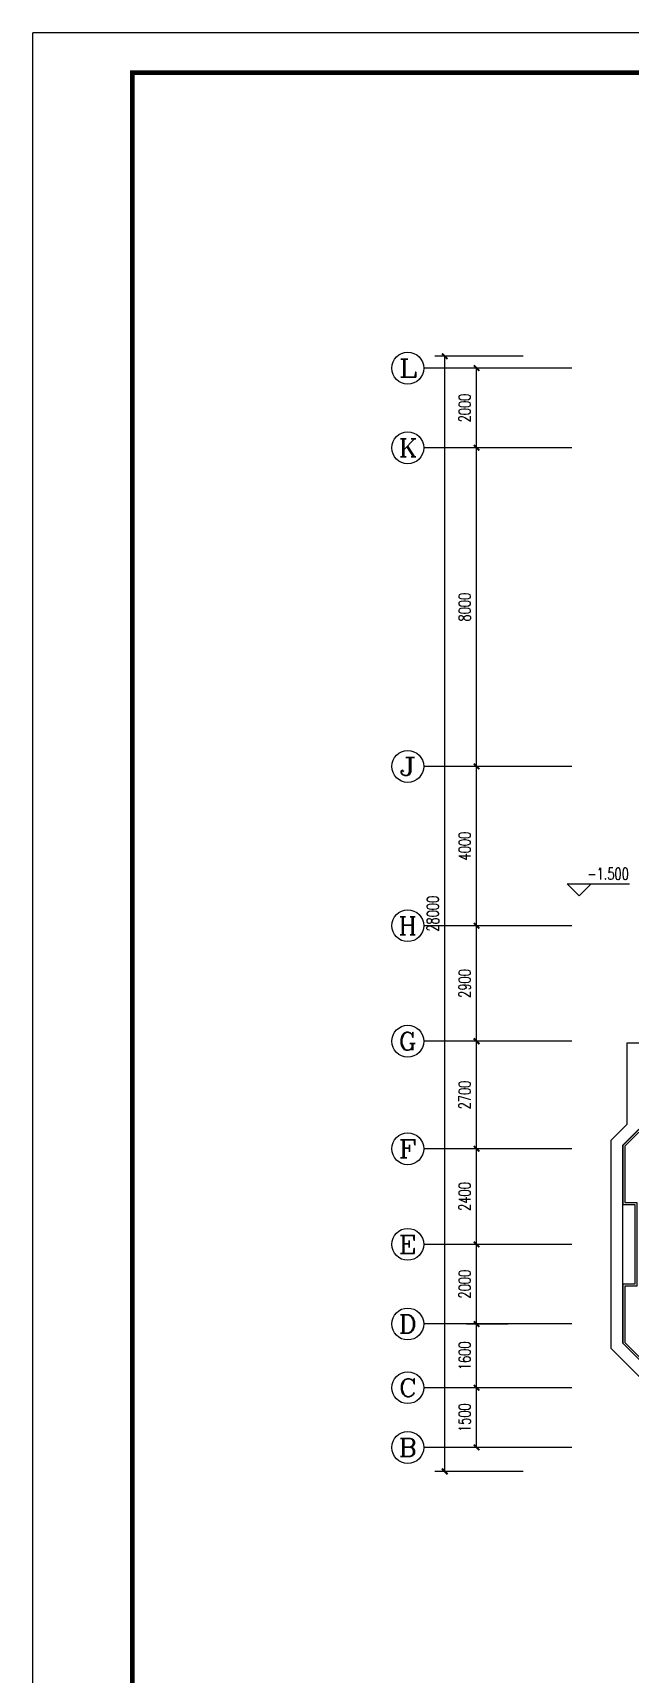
# Model space of a CAD drawing. Extents: x 190999 to 918899, y -200814 to 215286.
# Drawn here: x 190999 to 205994, y 114675 to 155886 of the extents above; entities that cross this region are included whole.
import ezdxf
from ezdxf.enums import TextEntityAlignment as Align

# ---------------------------------------------------------------- set-up
doc = ezdxf.new("R2010")
doc.units = 0
doc.header["$LTSCALE"] = 1000
doc.header["$MEASUREMENT"] = 0
doc.layers.get('Defpoints').update_dxf_attribs({"color": 1})
for name, color, linetype in [('A-外包装修', 250, 'Continuous'), ('AXIS', 3, 'Continuous'), ('AXIS_TEXT', 7, 'Continuous'), ('DIM_ELEV', 3, 'Continuous'), ('PUB_TEXT', 7, 'Continuous'), ('图框', 189, 'Continuous'), ('屋面排水', 4, 'Continuous')]:
    doc.layers.add(name, color=color, linetype=linetype)
doc.styles.add('_TCH_AXIS', font='COMPLEX', dxfattribs={"bigfont": 'GBCBIG'})
doc.styles.add('_TCH_DIM', font='SIMPLEX', dxfattribs={"bigfont": 'GBCBIG'})
doc.styles.add('COMPLEX', font='COMPLEX')
doc.styles.add('DIM_FONT', font='SIMPLEX', dxfattribs={"width": 0.7, "bigfont": 'GBCBIG'})
doc.dimstyles.new('DIMN', dxfattribs={"dimtxt": 300, "dimasz": 100, "dimexe": 250, "dimexo": 300, "dimgap": 150, "dimtad": 1, "dimdec": 0, "dimzin": 0, "dimdsep": 46, "dimtxsty": 'DIM_FONT', "dimblk": 'ARCHTICK', "dimcen": 0.09, "dimclrt": 7, "dimazin": 2, "dimtfac": 1, "dimtdec": 0, "dimtix": 1, "dimtmove": 2, "dimatfit": 3, "dimfxl": 0, "dimtolj": 1, "dimtzin": 0, "dimarcsym": 0})

# ---------------------------------------------------------------- blocks, each defined once
blk = doc.blocks.new('TJAD_TK_A0')
at = {"layer": '图框'}
for p in [(2162, 399.3), (973, -441.7)]:
    blk.add_line(p, (973, 399.3), dxfattribs=at)
at = {"layer": '图框', "const_width": 1.2}
blk.add_lwpolyline([(2152, -431.7), (2152, 389.3), (998, 389.3), (998, -431.7)], close=True, dxfattribs=at)
blk = doc.blocks.new('_ArchTick')
at = {"const_width": 0.5}
blk.add_lwpolyline([(-0.7, -0.7), (0.7, 0.7)], dxfattribs=at)
blk = doc.blocks.new('*D225')
at = {"layer": 'AXIS', "color": 0, "lineweight": -2}
for p, q in [((202933, 147467), (201889, 147467)), ((202139, 145467), (202139, 147467)), ((202933, 145467), (201889, 145467))]:
    blk.add_line(p, q, dxfattribs=at)
at = {"layer": 'Defpoints', "color": 0}
for p in [(202139, 147467), (203233, 147467), (203233, 145467)]:
    blk.add_point(p, dxfattribs=at)
at = {"layer": 'AXIS', "color": 0, "lineweight": -2, "xscale": 100, "yscale": 100, "zscale": 100}
for p, rotation in [((202139, 147467), 90), ((202139, 145467), 270)]:
    blk.add_blockref('_ArchTick', p, dxfattribs=dict(at, rotation=rotation))
at = {"layer": 'AXIS', "color": 7, "insert": (201839, 146467), "char_height": 300, "attachment_point": 5, "rotation": 90, "style": 'DIM_FONT'}
blk.add_mtext('\\A1;2000', dxfattribs=at)
blk = doc.blocks.new('*D226')
at = {"layer": 'AXIS', "color": 0, "lineweight": -2}
for p, q in [((202933, 145467), (201889, 145467)), ((202139, 137467), (202139, 145467)), ((202933, 137467), (201889, 137467))]:
    blk.add_line(p, q, dxfattribs=at)
at = {"layer": 'Defpoints', "color": 0}
for p in [(202139, 145467), (203233, 145467), (203233, 137467)]:
    blk.add_point(p, dxfattribs=at)
at = {"layer": 'AXIS', "color": 0, "lineweight": -2, "xscale": 100, "yscale": 100, "zscale": 100}
for p, rotation in [((202139, 145467), 90), ((202139, 137467), 270)]:
    blk.add_blockref('_ArchTick', p, dxfattribs=dict(at, rotation=rotation))
at = {"layer": 'AXIS', "color": 7, "insert": (201839, 141467), "char_height": 300, "attachment_point": 5, "rotation": 90, "style": 'DIM_FONT'}
blk.add_mtext('\\A1;8000', dxfattribs=at)
blk = doc.blocks.new('*D227')
at = {"layer": 'AXIS', "color": 0, "lineweight": -2}
for p, q in [((202933, 137467), (201889, 137467)), ((202139, 133467), (202139, 137467)), ((202933, 133467), (201889, 133467))]:
    blk.add_line(p, q, dxfattribs=at)
at = {"layer": 'Defpoints', "color": 0}
for p in [(202139, 137467), (203233, 137467), (203233, 133467)]:
    blk.add_point(p, dxfattribs=at)
at = {"layer": 'AXIS', "color": 0, "lineweight": -2, "xscale": 100, "yscale": 100, "zscale": 100}
for p, rotation in [((202139, 137467), 90), ((202139, 133467), 270)]:
    blk.add_blockref('_ArchTick', p, dxfattribs=dict(at, rotation=rotation))
at = {"layer": 'AXIS', "color": 7, "insert": (201839, 135467), "char_height": 300, "attachment_point": 5, "rotation": 90, "style": 'DIM_FONT'}
blk.add_mtext('\\A1;4000', dxfattribs=at)
blk = doc.blocks.new('*D228')
at = {"layer": 'AXIS', "color": 0, "lineweight": -2}
for p, q in [((202933, 133467), (201889, 133467)), ((202139, 130567), (202139, 133467)), ((202933, 130567), (201889, 130567))]:
    blk.add_line(p, q, dxfattribs=at)
at = {"layer": 'Defpoints', "color": 0}
for p in [(202139, 133467), (203233, 133467), (203233, 130567)]:
    blk.add_point(p, dxfattribs=at)
at = {"layer": 'AXIS', "color": 0, "lineweight": -2, "xscale": 100, "yscale": 100, "zscale": 100}
for p, rotation in [((202139, 133467), 90), ((202139, 130567), 270)]:
    blk.add_blockref('_ArchTick', p, dxfattribs=dict(at, rotation=rotation))
at = {"layer": 'AXIS', "color": 7, "insert": (201839, 132017), "char_height": 300, "attachment_point": 5, "rotation": 90, "style": 'DIM_FONT'}
blk.add_mtext('\\A1;2900', dxfattribs=at)
blk = doc.blocks.new('*D229')
at = {"layer": 'AXIS', "color": 0, "lineweight": -2}
for p, q in [((202933, 130567), (201889, 130567)), ((202139, 127867), (202139, 130567)), ((202933, 127867), (201889, 127867))]:
    blk.add_line(p, q, dxfattribs=at)
at = {"layer": 'Defpoints', "color": 0}
for p in [(202139, 130567), (203233, 130567), (203233, 127867)]:
    blk.add_point(p, dxfattribs=at)
at = {"layer": 'AXIS', "color": 0, "lineweight": -2, "xscale": 100, "yscale": 100, "zscale": 100}
for p, rotation in [((202139, 130567), 90), ((202139, 127867), 270)]:
    blk.add_blockref('_ArchTick', p, dxfattribs=dict(at, rotation=rotation))
at = {"layer": 'AXIS', "color": 7, "insert": (201839, 129217), "char_height": 300, "attachment_point": 5, "rotation": 90, "style": 'DIM_FONT'}
blk.add_mtext('\\A1;2700', dxfattribs=at)
blk = doc.blocks.new('*D230')
at = {"layer": 'AXIS', "color": 0, "lineweight": -2}
for p, q in [((202933, 127867), (201889, 127867)), ((202139, 125467), (202139, 127867)), ((202933, 125467), (201889, 125467))]:
    blk.add_line(p, q, dxfattribs=at)
at = {"layer": 'Defpoints', "color": 0}
for p in [(202139, 127867), (203233, 127867), (203233, 125467)]:
    blk.add_point(p, dxfattribs=at)
at = {"layer": 'AXIS', "color": 0, "lineweight": -2, "xscale": 100, "yscale": 100, "zscale": 100}
for p, rotation in [((202139, 127867), 90), ((202139, 125467), 270)]:
    blk.add_blockref('_ArchTick', p, dxfattribs=dict(at, rotation=rotation))
at = {"layer": 'AXIS', "color": 7, "insert": (201839, 126667), "char_height": 300, "attachment_point": 5, "rotation": 90, "style": 'DIM_FONT'}
blk.add_mtext('\\A1;2400', dxfattribs=at)
blk = doc.blocks.new('*D231')
at = {"layer": 'AXIS', "color": 0, "lineweight": -2}
for p, q in [((202933, 125467), (201889, 125467)), ((202139, 123467), (202139, 125467)), ((202933, 123467), (201889, 123467))]:
    blk.add_line(p, q, dxfattribs=at)
at = {"layer": 'Defpoints', "color": 0}
for p in [(202139, 125467), (203233, 125467), (203233, 123467)]:
    blk.add_point(p, dxfattribs=at)
at = {"layer": 'AXIS', "color": 0, "lineweight": -2, "xscale": 100, "yscale": 100, "zscale": 100}
for p, rotation in [((202139, 125467), 90), ((202139, 123467), 270)]:
    blk.add_blockref('_ArchTick', p, dxfattribs=dict(at, rotation=rotation))
at = {"layer": 'AXIS', "color": 7, "insert": (201839, 124467), "char_height": 300, "attachment_point": 5, "rotation": 90, "style": 'DIM_FONT'}
blk.add_mtext('\\A1;2000', dxfattribs=at)
blk = doc.blocks.new('*D232')
at = {"layer": 'AXIS', "color": 0, "lineweight": -2}
for p, q in [((202933, 123467), (201889, 123467)), ((202139, 121867), (202139, 123467)), ((202933, 121867), (201889, 121867))]:
    blk.add_line(p, q, dxfattribs=at)
at = {"layer": 'Defpoints', "color": 0}
for p in [(202139, 123467), (203233, 123467), (203233, 121867)]:
    blk.add_point(p, dxfattribs=at)
at = {"layer": 'AXIS', "color": 0, "lineweight": -2, "xscale": 100, "yscale": 100, "zscale": 100}
for p, rotation in [((202139, 123467), 90), ((202139, 121867), 270)]:
    blk.add_blockref('_ArchTick', p, dxfattribs=dict(at, rotation=rotation))
at = {"layer": 'AXIS', "color": 7, "insert": (201839, 122667), "char_height": 300, "attachment_point": 5, "rotation": 90, "style": 'DIM_FONT'}
blk.add_mtext('\\A1;1600', dxfattribs=at)
blk = doc.blocks.new('*D233')
at = {"layer": 'AXIS', "color": 0, "lineweight": -2}
for p, q in [((202933, 121867), (201889, 121867)), ((202139, 120367), (202139, 121867)), ((202933, 120367), (201889, 120367))]:
    blk.add_line(p, q, dxfattribs=at)
at = {"layer": 'Defpoints', "color": 0}
for p in [(202139, 121867), (203233, 121867), (203233, 120367)]:
    blk.add_point(p, dxfattribs=at)
at = {"layer": 'AXIS', "color": 0, "lineweight": -2, "xscale": 100, "yscale": 100, "zscale": 100}
for p, rotation in [((202139, 121867), 90), ((202139, 120367), 270)]:
    blk.add_blockref('_ArchTick', p, dxfattribs=dict(at, rotation=rotation))
at = {"layer": 'AXIS', "color": 7, "insert": (201839, 121117), "char_height": 300, "attachment_point": 5, "rotation": 90, "style": 'DIM_FONT'}
blk.add_mtext('\\A1;1500', dxfattribs=at)
blk = doc.blocks.new('*D234')
at = {"layer": 'AXIS', "color": 0, "lineweight": -2}
for p, q in [((203311, 147767), (201089, 147767)), ((201339, 119767), (201339, 147767)), ((203311, 119767), (201089, 119767))]:
    blk.add_line(p, q, dxfattribs=at)
at = {"layer": 'Defpoints', "color": 0}
for p in [(201339, 147767), (203611, 147767), (203611, 119767)]:
    blk.add_point(p, dxfattribs=at)
at = {"layer": 'AXIS', "color": 0, "lineweight": -2, "xscale": 100, "yscale": 100, "zscale": 100}
for p, rotation in [((201339, 147767), 90), ((201339, 119767), 270)]:
    blk.add_blockref('_ArchTick', p, dxfattribs=dict(at, rotation=rotation))
at = {"layer": 'AXIS', "color": 7, "insert": (201039, 133767), "char_height": 300, "attachment_point": 5, "rotation": 90, "style": 'DIM_FONT'}
blk.add_mtext('\\A1;28000', dxfattribs=at)
blk = doc.blocks.new('_AXISO')
blk.add_circle((0, 0), 0.5)
at = {"layer": 'AXIS_TEXT', "style": 'COMPLEX', "width": 1.041667}
blk.add_attdef('A', text='', height=0.56, dxfattribs=at).set_placement((-0.25, -0.28), (0.25, -0.28), align=Align.FIT)

msp = doc.modelspace()

# ---------------------------------------------------------------- linework, layer by layer
at = {"layer": 'A-外包装修'}
for points in [[(206211.6, 128352.4), (205811.8, 127952.7), (205811.8, 126467.4), (206111.8, 126467.4), (206111.8, 124467.4), (205811.8, 124467.4), (205811.8, 122982.1), (206862.1, 121931.8), (207074.2, 122144), (208488.4, 120729.8), (208276.3, 120517.6), (209326.6, 119467.4), (210811.8, 119467.4), (210811.8, 119767.4), (212811.8, 119767.4), (212811.8, 119467.4), (214297.1, 119467.4), (215347.4, 120517.6), (215135.2, 120729.8), (216549.5, 122144), (216761.6, 121931.8), (217811.8, 122982.1), (217811.8, 124917.4)], [(206211.6, 128281.7), (205861.8, 127931.9), (205861.8, 126517.4), (206161.8, 126517.4), (206161.8, 124417.4), (205861.8, 124417.4), (205861.8, 123002.8), (206862.1, 122002.6), (207074.2, 122214.7), (208559.2, 120729.8), (208347, 120517.6), (209347.3, 119517.4), (210761.8, 119517.4), (210761.8, 119817.4), (212861.8, 119817.4), (212861.8, 119517.4), (214276.4, 119517.4), (215276.7, 120517.6), (215064.5, 120729.8), (216549.5, 122214.7), (216761.6, 122002.6), (217761.8, 123002.8), (217761.8, 124967.4)]]:
    msp.add_lwpolyline(points, dxfattribs=at)
at = {"layer": 'AXIS'}
for p, q in [((204533.1, 147467.4), (200811.6, 147467.4)), ((204533.1, 145467.4), (200811.6, 145467.4)), ((204533.1, 137467.4), (200811.6, 137467.4)), ((204533.1, 133467.4), (200811.6, 133467.4)), ((204533.1, 130567.4), (200811.6, 130567.4)), ((204533.1, 127867.4), (200811.6, 127867.4)), ((204533.1, 125467.4), (200811.6, 125467.4)), ((204533.1, 123467.4), (200811.6, 123467.4)), ((204533.1, 121867.4), (200811.6, 121867.4)), ((204533.1, 120367.4), (200811.6, 120367.4))]:
    msp.add_line(p, q, dxfattribs=at)
at = {"layer": 'DIM_ELEV'}
for p, q in [((204712, 134219.4), (204412, 134519.4)), ((204412, 134519.4), (205977, 134519.4)), ((204712, 134219.4), (205012, 134519.4))]:
    msp.add_line(p, q, dxfattribs=at)
at = {"layer": '屋面排水'}
for points in [[(206211.6, 130517.4), (205911.6, 130517.4), (205911.6, 128479.3), (205510.4, 128078.1), (205510.4, 122859), (209202.1, 119167.4)], [(206211.6, 130517.4), (205911.6, 130517.4), (205911.6, 128479.3), (205510.4, 128078.1), (205510.4, 122859), (209202.1, 119167.4)], [(209326.3, 119467.4), (205810.4, 122983.3), (205810.4, 127953.9), (206211.6, 128355.1)], [(209326.3, 119467.4), (205810.4, 122983.3), (205810.4, 127953.9), (206211.6, 128355.1)]]:
    msp.add_lwpolyline(points, dxfattribs=at)

# ---------------------------------------------------------------- block references
at = {"layer": 'AXIS'}
ref = msp.add_blockref('_AXISO', (200411.6, 147467.4), dxfattribs=dict(at, xscale=800, yscale=800, zscale=800))
ref.add_attrib('A', 'L', dxfattribs={"layer": 'AXIS_TEXT', "height": 452.5, "style": '_TCH_AXIS', "width": 1.4}).set_placement((200185.4, 147241.1), (200637.9, 147241.1), align=Align.FIT)
ref = msp.add_blockref('_AXISO', (200411.6, 145467.4), dxfattribs=dict(at, xscale=800, yscale=800, zscale=800))
ref.add_attrib('A', 'K', dxfattribs={"layer": 'AXIS_TEXT', "height": 452.5, "style": '_TCH_AXIS', "width": 1.105263}).set_placement((200185.4, 145241.1), (200637.9, 145241.1), align=Align.FIT)
ref = msp.add_blockref('_AXISO', (200411.6, 137467.4), dxfattribs=dict(at, xscale=800, yscale=800, zscale=800))
ref.add_attrib('A', 'J', dxfattribs={"layer": 'AXIS_TEXT', "height": 452.5, "style": '_TCH_AXIS', "width": 1.909091}).set_placement((200185.4, 137241.1), (200637.9, 137241.1), align=Align.FIT)
ref = msp.add_blockref('_AXISO', (200411.6, 133467.4), dxfattribs=dict(at, xscale=800, yscale=800, zscale=800))
ref.add_attrib('A', 'H', dxfattribs={"layer": 'AXIS_TEXT', "height": 452.5, "style": '_TCH_AXIS', "width": 1.05}).set_placement((200185.4, 133241.1), (200637.9, 133241.1), align=Align.FIT)
ref = msp.add_blockref('_AXISO', (200411.6, 130567.4), dxfattribs=dict(at, xscale=800, yscale=800, zscale=800))
ref.add_attrib('A', 'G', dxfattribs={"layer": 'AXIS_TEXT', "height": 452.5, "style": '_TCH_AXIS', "width": 1.166667}).set_placement((200185.4, 130341.1), (200637.9, 130341.1), align=Align.FIT)
ref = msp.add_blockref('_AXISO', (200411.6, 127867.4), dxfattribs=dict(at, xscale=800, yscale=800, zscale=800))
ref.add_attrib('A', 'F', dxfattribs={"layer": 'AXIS_TEXT', "height": 452.5, "style": '_TCH_AXIS', "width": 1.3125}).set_placement((200185.4, 127641.1), (200637.9, 127641.1), align=Align.FIT)
ref = msp.add_blockref('_AXISO', (200411.6, 125467.4), dxfattribs=dict(at, xscale=800, yscale=800, zscale=800))
ref.add_attrib('A', 'E', dxfattribs={"layer": 'AXIS_TEXT', "height": 452.5, "style": '_TCH_AXIS', "width": 1.3125}).set_placement((200185.4, 125241.1), (200637.9, 125241.1), align=Align.FIT)
ref = msp.add_blockref('_AXISO', (200411.6, 123467.4), dxfattribs=dict(at, xscale=800, yscale=800, zscale=800))
ref.add_attrib('A', 'D', dxfattribs={"layer": 'AXIS_TEXT', "height": 452.5, "style": '_TCH_AXIS', "width": 1.235294}).set_placement((200185.4, 123241.1), (200637.9, 123241.1), align=Align.FIT)
ref = msp.add_blockref('_AXISO', (200411.6, 121867.4), dxfattribs=dict(at, xscale=800, yscale=800, zscale=800))
ref.add_attrib('A', 'C', dxfattribs={"layer": 'AXIS_TEXT', "height": 452.5, "style": '_TCH_AXIS', "width": 1.4}).set_placement((200185.4, 121641.1), (200637.9, 121641.1), align=Align.FIT)
ref = msp.add_blockref('_AXISO', (200411.6, 120367.4), dxfattribs=dict(at, xscale=800, yscale=800, zscale=800))
ref.add_attrib('A', 'B', dxfattribs={"layer": 'AXIS_TEXT', "height": 452.5, "style": '_TCH_AXIS', "width": 1.235294}).set_placement((200185.4, 120141.1), (200637.9, 120141.1), align=Align.FIT)
at = {"layer": '图框', "xscale": 100, "yscale": 100, "zscale": 100}
msp.add_blockref('TJAD_TK_A0', (93698.6, 115956.8), dxfattribs=at)

# ---------------------------------------------------------------- texts
at = {"layer": 'PUB_TEXT', "style": '_TCH_DIM', "width": 0.705882}
msp.add_text('-1.500', height=297.5, dxfattribs=at).set_placement((204917, 134624.3))

# ---------------------------------------------------------------- dimensions: what is measured, and where the dimension line sits
at = {"layer": 'AXIS'}
for p1, p2, distance, picture, middle in [((203610.9, 119767.4), (203610.9, 147767.4), 2272.2, '*D234', (201038.7, 133767.4)), ((203233.1, 145467.4), (203233.1, 147467.4), 1094.4, '*D225', (201838.7, 146467.4)), ((203233.1, 137467.4), (203233.1, 145467.4), 1094.4, '*D226', (201838.7, 141467.4)), ((203233.1, 133467.4), (203233.1, 137467.4), 1094.4, '*D227', (201838.7, 135467.4)), ((203233.1, 130567.4), (203233.1, 133467.4), 1094.4, '*D228', (201838.7, 132017.4)), ((203233.1, 127867.4), (203233.1, 130567.4), 1094.4, '*D229', (201838.7, 129217.4)), ((203233.1, 125467.4), (203233.1, 127867.4), 1094.4, '*D230', (201838.7, 126667.4)), ((203233.1, 123467.4), (203233.1, 125467.4), 1094.4, '*D231', (201838.7, 124467.4)), ((203233.1, 121867.4), (203233.1, 123467.4), 1094.4, '*D232', (201838.7, 122667.4)), ((203233.1, 120367.4), (203233.1, 121867.4), 1094.4, '*D233', (201838.7, 121117.4))]:
    dim = msp.add_aligned_dim(p1=p1, p2=p2, distance=distance, dimstyle='DIMN', dxfattribs=at)
    dim.commit()
    dim.dimension.update_dxf_attribs({"geometry": picture, "text_midpoint": middle})

doc.saveas('drawing.dxf')
